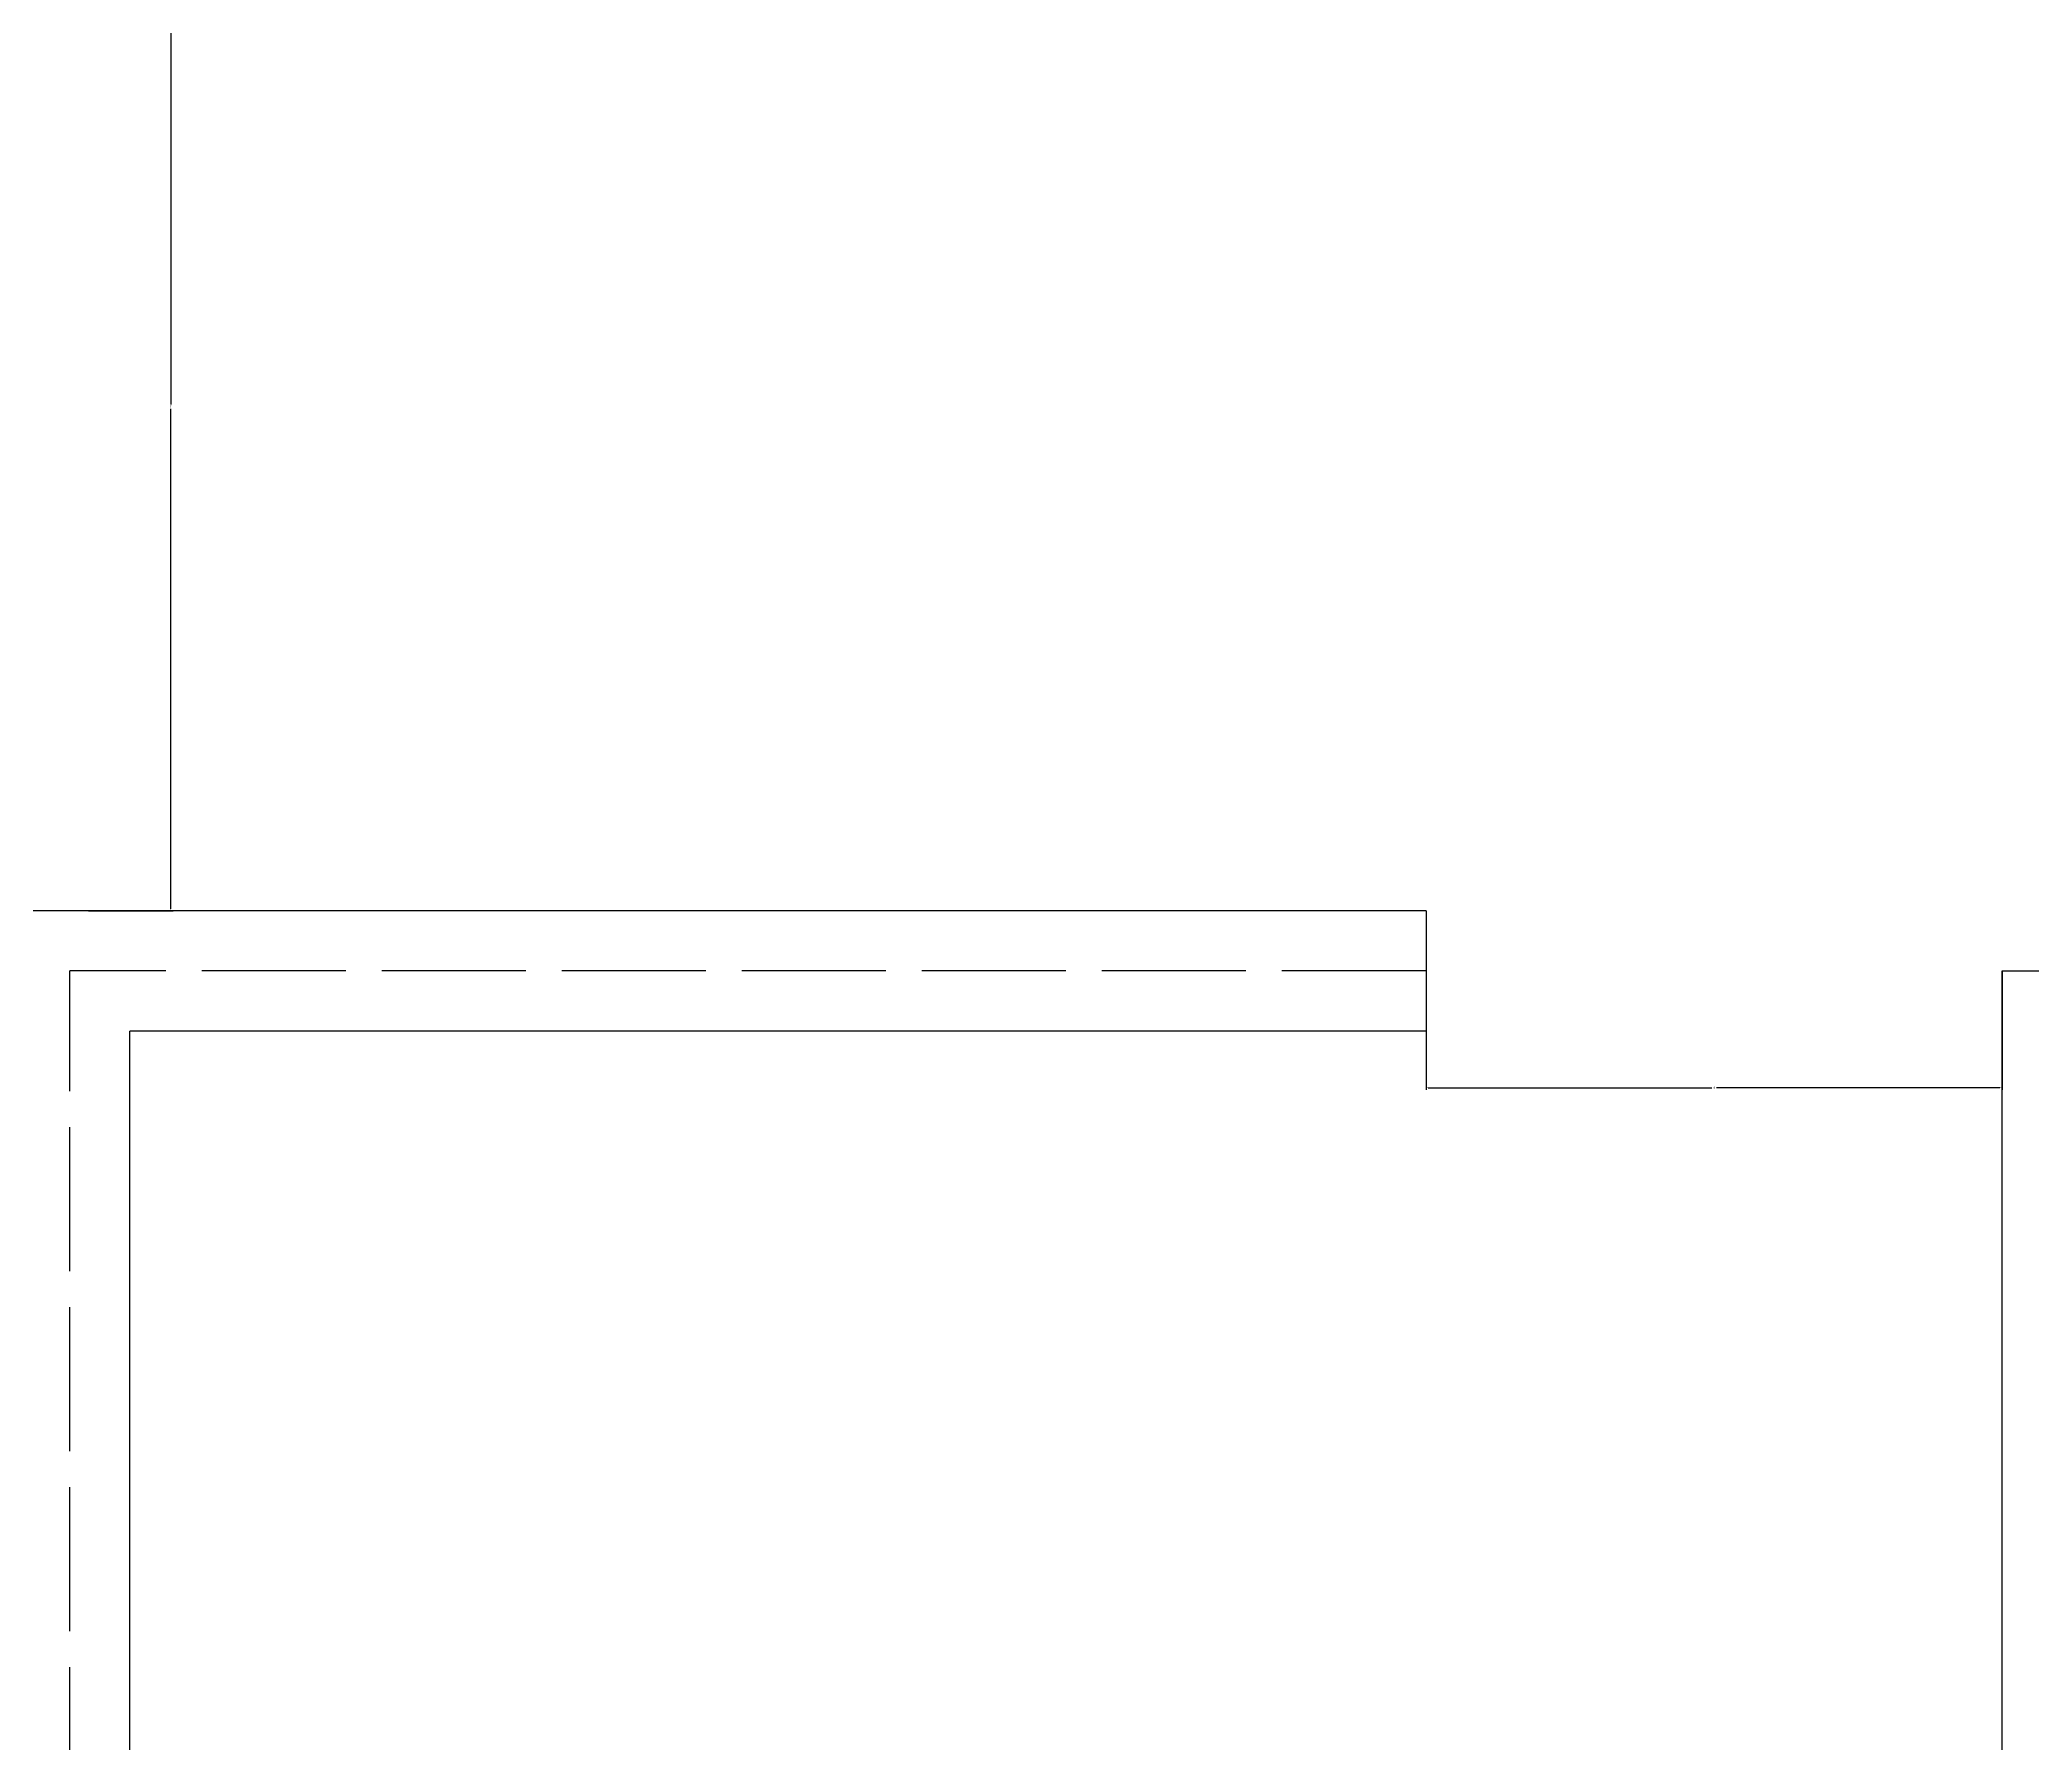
# Model space of a CAD drawing. Header units: inches. Extents: x -1401 to 4392, y -1632 to 1009.
# Drawn here: x 145.4 to 311.4, y 307 to 448.8 of the extents above; entities that cross this region are included whole.
import ezdxf

# ---------------------------------------------------------------- set-up
doc = ezdxf.new("R2010")
doc.units = ezdxf.units.IN
doc.header["$MEASUREMENT"] = 0
doc.linetypes.add('ACAD_ISO02W100', pattern=[15, 12, -3])
doc.dimstyles.get("Standard").update_dxf_attribs({"dimtxt": 0.18, "dimasz": 0.18, "dimexe": 0.18, "dimexo": 0.0625, "dimgap": 0.09, "dimtad": 0, "dimtih": 1, "dimtoh": 1, "dimdec": 1, "dimzin": 0, "dimdsep": 46, "dimlunit": 3, "dimtxsty": 'Standard', "dimcen": 0.09, "dimadec": 0, "dimazin": 0, "dimtfac": 1, "dimtdec": 1, "dimtofl": 0, "dimtmove": 0, "dimatfit": 3, "dimfxl": 1, "dimtolj": 1, "dimtzin": 0, "dimlwd": 30, "dimarcsym": 0})

# ---------------------------------------------------------------- blocks, each defined once
blk = doc.blocks.new('*D55')
at = {"color": 0, "lineweight": -2}
for p, q in [((149.47, 460.28), (156.51, 460.28)), ((149.47, 376.28), (156.51, 376.28))]:
    blk.add_line(p, q, dxfattribs=at)
at = {"color": 0, "lineweight": 30}
for p, q in [((156.33, 460.1), (156.33, 418.46)), ((156.33, 376.46), (156.33, 418.1))]:
    blk.add_line(p, q, dxfattribs=at)
at = {"color": 0}
for points in [[(156.3, 460.1), (156.36, 460.1), (156.33, 460.28)], [(156.3, 376.46), (156.36, 376.46), (156.33, 376.28)]]:
    blk.add_solid(points, dxfattribs=at)
at = {"layer": 'Defpoints', "color": 0}
for p in [(149.41, 460.28), (156.33, 460.28), (149.41, 376.28)]:
    blk.add_point(p, dxfattribs=at)
at = {"color": 0, "insert": (156.33, 418.28), "char_height": 0.18, "attachment_point": 5}
blk.add_mtext("\\A1;7'", dxfattribs=at)
blk = doc.blocks.new('*D63')
at = {"color": 0, "lineweight": -2}
for p, q in [((260.91, 371.22), (260.91, 361.37)), ((308.91, 371.22), (308.91, 361.37))]:
    blk.add_line(p, q, dxfattribs=at)
at = {"color": 0, "lineweight": 30}
for p, q in [((261.09, 361.55), (284.72, 361.55)), ((308.73, 361.55), (285.11, 361.55))]:
    blk.add_line(p, q, dxfattribs=at)
at = {"color": 0}
for points in [[(261.09, 361.58), (261.09, 361.52), (260.91, 361.55)], [(308.73, 361.58), (308.73, 361.52), (308.91, 361.55)]]:
    blk.add_solid(points, dxfattribs=at)
at = {"layer": 'Defpoints', "color": 0}
for p in [(260.91, 371.28), (308.91, 371.28), (308.91, 361.55)]:
    blk.add_point(p, dxfattribs=at)
at = {"color": 0, "insert": (284.91, 361.55), "char_height": 0.18, "attachment_point": 5}
blk.add_mtext("\\A1;4'", dxfattribs=at)

msp = doc.modelspace()

# ---------------------------------------------------------------- linework, layer by layer
for p, q in [((260.91, 376.28), (142.91, 376.28)), ((260.91, 376.28), (260.91, 366.28)), ((308.91, 66.28), (308.91, 371.28)), ((308.91, 371.28), (318.91, 371.28)), ((152.91, 66.28), (152.91, 366.28)), ((260.91, 366.28), (152.91, 366.28))]:
    msp.add_line(p, q)
at = {"linetype": 'ACAD_ISO02W100'}
for p in [(147.91, 61.28), (260.91, 371.28)]:
    msp.add_line(p, (147.91, 371.28), dxfattribs=at)

# ---------------------------------------------------------------- dimensions: what is measured, and where the dimension line sits
dim = msp.add_linear_dim(base=(156.33, 460.28), p1=(149.41, 376.28), p2=(149.41, 460.28), angle=90, dimstyle='Standard')
dim.commit()
dim.dimension.update_dxf_attribs({"geometry": '*D55', "text_midpoint": (156.33, 418.28)})
dim = msp.add_linear_dim(base=(308.91, 361.55), p1=(260.91, 371.28), p2=(308.91, 371.28), dimstyle='Standard')
dim.commit()
dim.dimension.update_dxf_attribs({"geometry": '*D63', "text_midpoint": (284.91, 361.55)})

doc.saveas('drawing.dxf')
